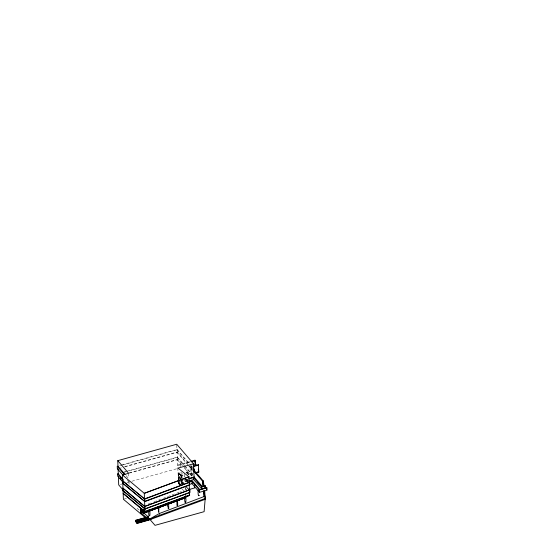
<?xml version="1.0" encoding="UTF-8"?>
<svg xmlns="http://www.w3.org/2000/svg" width="553" height="553" viewBox="0 0 553 553"><rect width="100%" height="100%" fill="white"/><g stroke="black" fill="none" stroke-linecap="round" stroke-linejoin="round"><path stroke-width="0.41" stroke-dasharray="2.77 2.07" d="M181.674 475.794L178.543 472.96L178.826 483.294L181.654 485.631M188.794 474.481L188.76 474.875L188.739 474.474M181.965 475.905L181.232 476.188M178.695 483.184L179.179 483.163L178.909 472.988L178.826 483.294L178.425 473.009L179.131 472.746L182.352 475.462L182.372 476.14L182.02 476.271L181.868 475.483L181.135 476.071M181.716 483.785L183.548 483.585L181.813 483.751M148.363 503.963L150.775 503.043M153.99 501.82L178.916 492.35L178.826 489.923M182.372 476.14L178.792 473.555L182.02 476.271M180.506 480.377L180.451 476.942L179.898 476.361L179.953 479.873M181.661 475.746L182.352 475.462M180.589 480.35L180.499 476.942M121.37 465.004L177.16 449.471L189.79 464.147M119.655 465.792L122.144 465.094M122.973 464.866L176.953 449.838L176.766 445.041M124.771 466.587L177.257 451.974L192.638 469.836M118.916 468.522L121.411 467.831M124.729 466.905L177.05 452.34L177.243 457.455L126.589 471.557M124.204 471.965L125.856 471.502M126.685 471.274L177.375 457.158L184.502 465.439M124.1 472.248L125.759 471.792M129.25 472.884L177.465 459.46L182.946 465.826M129.167 473.168L177.333 459.757L178.432 479.665M177.541 465.052L190.08 461.555M177.948 465.529L190.405 462.066M120.354 484.449L121.999 483.986M126.941 482.617L131.054 481.469M131.877 481.241L177.14 468.64M186.9 471.986L189.098 475.013L186.9 471.986L186.098 472.338M186.921 472.476L186.382 472.628L186.361 472.131L188.455 474.557M192.403 468.384L190.972 466.718L190.045 466.843L190.315 473.859L192.893 473.271M188.545 474.661L189.078 474.515M193.191 473.707L191.601 474.156L191.331 467.147M183.409 479.949L188.324 478.58M179.787 481.456L187.923 479.195M186.112 479.721L186.651 479.569M188.414 480.882L178.584 483.619L179.787 484.546M188.041 481.138L179.048 483.64L179.068 481.649M124.169 499.041L126.485 498.391M184.329 483.059L181.951 483.764M179.739 492.122L181.377 491.665M180.423 484.698L179.048 483.64L181.889 485.707L181.737 479.119M182.089 489.287L184.128 490.85M186.838 487.428L188.02 488.354M185.87 487.103L188.241 488.963M186.084 479.216L187.861 480.702M187.951 481.387L184.985 478.905L185.082 481.407L185.587 481.214L185.49 478.718M186.921 489.688L185.366 488.831L186.555 489.827M181.999 475.594L178.425 473.009M180.548 476.907L179.801 476.396L179.925 479.886M181.301 485.195L178.978 483.232L178.674 473.071M137.103 508.235L139.467 510.315M186.596 479.064L188.2 480.771M190.045 466.843L192.797 469.988M190.315 473.859L192.513 476.375M190.343 464.783L191.988 466.697M176.739 449.589L188.725 463.511M190.965 466.11L193.204 468.716M176.836 452.091L187.695 464.707M188.255 465.356L192.741 470.568M185.048 466.075L192.721 474.986M177.071 457.248L183.969 465.267M184.529 465.916L192.942 475.684M183.492 466.469L191.718 476.015M177.154 459.55L182.379 465.612M184.619 468.218L191.345 476.029M186.008 472.234L187.972 474.474M186.79 479.085L188.421 480.979M180.803 472.131L185.158 477.184M186.389 479.769L187.868 481.476M186.23 479.81L188.11 482.002M126.146 475.718L128.317 478.241M127.328 480.267L128.414 481.532L128.324 479.022M181.716 475.615L181.93 477.889M190.972 466.732L191.241 473.734M186.451 472.234L186.472 472.732M184.771 473.306L184.923 477.301M185.283 486.633L185.421 490.172M180.299 464.278L180.402 466.863M178.495 481.317L178.702 486.688M177.16 449.471L177.257 451.974M177.375 457.158L177.465 459.46M128.649 473.285L128.835 478.075M128.96 481.38L129.091 484.787M181.868 475.483L182.061 477.999M182.082 478.863L182.22 484.048M181.951 478.753L182.089 483.937M181.73 475.483L182.034 485.859M181.591 475.539L181.716 478.269M181.515 475.615L181.584 478.158M181.605 479.009L181.737 484.096M179.131 472.746L179.144 473.423M178.73 473.79L181.633 476.244L178.73 473.79"/><path stroke-width="0.83" d="M178.025 500.161L177.803 500.354A1.417 1.023 -49.7 0 0 178.052 500.265L178.087 499.677L177.796 500.341A1.362 0.982 -49.7 0 0 178.031 500.258L177.783 500.244M159.223 512.064C158.047 512.652 159.001 511.096 159.015 506.396M199.391 495.35C197.642 497.555 198.147 490.552 198.174 489.91M149.566 509.928C151.121 517.843 147.851 517.753 148.868 509.956M158.531 512.05L158.317 506.43M168.091 508.608C169.799 509.133 166.121 505.691 167.87 502.898M177.326 505.366L177.071 505.117L177.458 505.297M177.72 505.228L177.527 499.511M185.552 496.532C187.108 504.454 183.838 504.357 184.854 496.566M198.375 495.543L198.762 495.246M151.004 510.156L150.962 510.253A1.417 1.023 -49.7 0 1 150.727 510.35L151.017 509.672L150.955 510.246M164.676 505.207L164.704 504.626A1.417 1.023 -49.8 0 1 164.939 504.53L165.285 504.633M164.642 504.695L164.711 504.633A1.417 1.023 -49.8 0 1 164.946 504.536L165.022 505.076M188.614 488.824L189.797 489.751L189.741 492.502L145.1 509.03L122.856 490.608L122.966 488.105L145.004 506.603L145.1 509.03L122.856 490.608M178.992 499.394L179.241 499.822L178.432 500.126M149.082 515.576L149.773 515.596M185.068 502.186L185.76 502.2M143.317 510.025L143.427 513.025L144.285 512.714L144.236 510.882M150.098 510.308L156.326 507.91L154.107 508.656M156.506 508.214L158.137 507.536M164.988 504.543L164.206 505.089L165.292 504.716M184.26 497.707L179.248 499.456L185.061 497.41M189.638 482.195L144.264 498.993L144.361 501.495L144.817 501.606L189.458 485.078L189.638 482.195L144.72 499.103L122.455 480.681L144.72 499.103L144.817 501.606L122.545 483.184L122.455 480.681M171.181 502.435L172.294 502.394L172.156 501.951M185.303 497.589L179.248 499.456L184.225 497.527M165.243 504.606C180.451 498.889 157.273 507.675 167.725 503.617M172.266 502.027L177.209 500.168M143.794 512.762L148.771 510.827L144.298 512.721L144.319 510.841M163.771 504.993L163.757 504.986A1.417 1.023 -49.7 0 1 163.999 504.889L164.082 505.435M172.308 502.138L172.031 502.221M150.34 510.488L149.538 510.785M178.19 499.94L179.006 499.642M159.451 513.467L150.036 518.811L205.211 498.474L204.893 496.241L159.451 513.467L159.485 514.276M152.241 518.382L150.07 519.62L149.904 518.334L136.944 522.06L136.985 523.242L149.953 519.516M184.128 497.541L184.481 497.887M163.46 505.401L164.317 505.318L163.107 505.207L163.453 505.642L163.121 505.29L158.967 506.935M123.181 493.587L144.99 511.898L189.631 495.37L189.23 484.884L189.734 484.698M189.423 489.889L144.575 506.493L144.672 508.919L189.741 492.502L189.797 489.751L144.575 506.493L122.766 488.181M189.513 492.315L189.886 492.177M152.6 509.189L154.729 508.394M156.409 507.979L151.246 509.907M143.821 513.129L184.896 497.852M145.384 501.115L188.435 485.181M189.617 494.983L144.976 511.511L123.16 493.2M189.631 495.37L144.99 511.898L144.872 508.843M158.96 507.06L171.693 502.255M172.287 502.152L177.513 500.458L177.236 500.071M178.128 499.877L184.571 497.5M149.967 510.391L156.623 508.027M158.822 507.129L166.246 504.481M168.63 503.555L185.379 497.327M143.794 512.845L184.833 497.686M184.992 497.824L143.144 513.26L143.04 510.143M185.462 497.638L185.822 497.506L185.379 497.202M143.151 513.391L184.999 497.949M205.211 498.474L204.112 511.677L155.006 525.35L150.07 519.62L150.022 518.438L136.944 522.06M171.319 502.739L170.524 503.03M177.257 500.265L178.336 500.161M152.068 509.444L156.326 507.91M159.05 506.873L163.301 505.338M149.428 519.039L148.37 518.099L148.328 516.924L142.971 512.258L141.001 512.894L140.96 511.656M161.787 505.836L163.19 505.338M163.716 505.573L163.688 505.048M142.971 512.258L141.001 512.901L140.842 508.414L142.971 512.258L142.861 509.265M193.896 471.246L202.695 481.297L203.359 481.103L204.064 486.011M203.476 484.241L203.359 481.103L202.702 481.331L203.407 486.232M125.061 474.453L117.989 466.255L117.775 460.656L176.739 444.239L193.55 463.767L194.062 476.983L202.294 486.543L205.115 485.762L205.357 487.912L201.804 488.9L193.695 479.562L193.619 477.605L188.739 478.967M117.45 466.4L117.989 466.255M117.547 468.903L118.086 468.75M117.775 474.011L118.287 473.873L123.174 479.555M123.029 489.723L122.462 475.006L128.649 473.285L117.775 460.656M190.896 461.333L194.974 460.2L195.513 464.112L196.633 465.412M191.234 461.831L195.382 460.677M193.55 463.767L177.99 468.101L188.919 476.79L189.23 484.884M193.025 464.81L195.513 464.112M193.453 466.041L198.416 464.658L198.492 465.156L192.921 466.704M193.764 469.366L194.186 469.248L194.283 471.75L193.861 471.868M197.027 472.124L198.686 471.661M195.582 473.043L198.762 472.158L198.416 464.658M189.147 478.352L194.366 476.9L194.428 478.435M188.85 480.91L193.695 479.562M189.091 481.739L192.264 480.854L199.723 489.516L206.684 487.58L207.043 490.2L199.509 492.294L192.064 483.647L191.974 481.345L188.691 482.264M189.596 484.338L192.064 483.647M188.746 489.612L194.483 488.016L194.393 485.638M193.619 477.605L201.727 486.944L205.281 485.956M191.974 481.345L199.419 489.993L206.953 487.898M135.45 520.338L148.149 516.799L148.37 518.099L135.616 521.652L135.45 520.338L135.499 521.514L137.103 523.38L148.391 520.235L205.246 499.283L204.686 490.843M135.568 520.477L148.328 516.924M135.499 521.514L146.324 518.493M170.227 502.649L170.324 502.919M122.462 475.006L144.278 493.311L144.782 506.417M123.43 483.654L142.812 499.919M146.275 517.325L141.001 512.901L140.842 508.414M145.667 517.947L123.395 499.255L123.063 490.532M198.015 482.658L199.115 483.91M193.087 467.976L194.186 469.248M194.013 470.25L203.359 481.103M124.515 474.605L117.236 466.158L117.333 468.661L122.98 475.221M123.208 480.322L117.595 473.803L117.685 476.105L123.298 482.624M120.001 478.069L121.093 479.327M122.178 480.592L123.264 481.857M123.602 490.587L118.708 484.905L118.377 476.174M148.28 518.901L148.322 520.083M198.285 469.172L198.762 472.158M204.32 492.903L204.783 496.089M203.317 490.76L204.14 496.483M206.684 487.58L206.753 489.536M205.115 485.762L205.204 488.064M204.022 491.092L204.23 496.49M202.695 481.297L202.91 486.758M201.727 486.944L201.804 488.9M199.419 489.993L199.509 492.294M194.974 460.2L195.105 463.635M185.76 495.951L185.822 497.638L185.538 497.396M185.642 495.937L185.704 497.555M143.497 513.129L143.386 510.011L143.469 513.018M137.061 522.198L137.103 523.38M118.121 469.608L118.287 473.873M176.822 499.546L177.029 505.214M168.568 502.864L168.776 508.532M188.919 476.79L144.278 493.311L188.919 476.79"/></g></svg>
